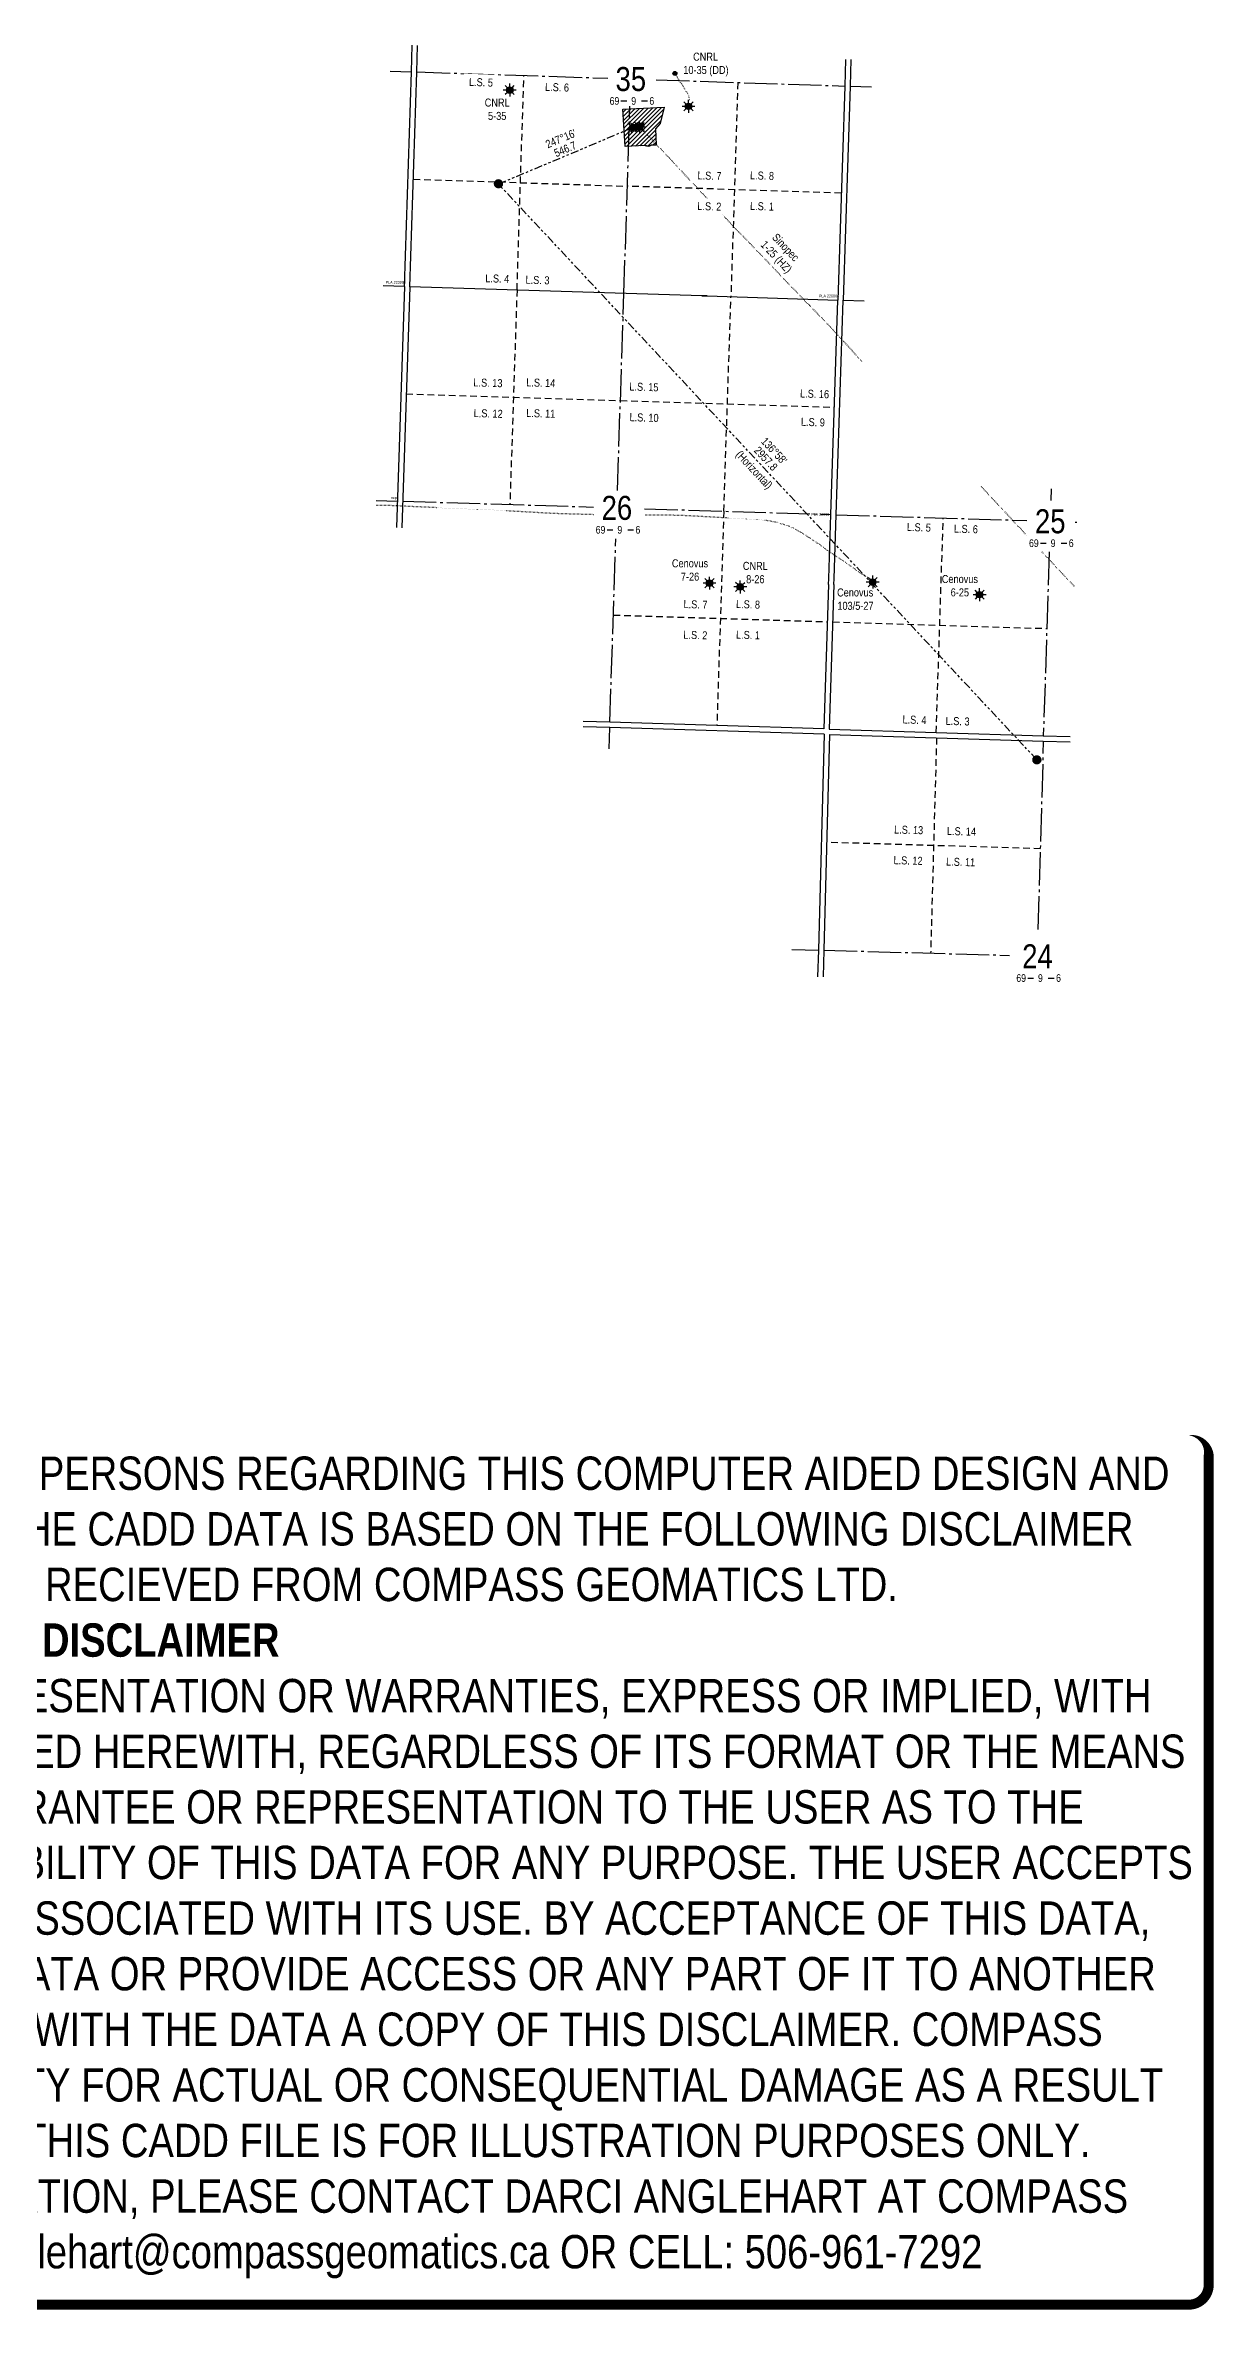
# Model space of a CAD drawing. Extents: x 354611 to 369106, y 6095675 to 6105275.
# Drawn here: x 364724 to 369106, y 6096789 to 6105275 of the extents above; entities that cross this region are included whole.
import ezdxf
from ezdxf.enums import TextEntityAlignment as Align

# ---------------------------------------------------------------- set-up
doc = ezdxf.new("R2010")
doc.units = 0
doc.header["$LTSCALE"] = 5
doc.header["$PDSIZE"] = 0.5
for name, pattern in [('foc-DOT', [1, 0.2, -0.8]), ('foc-DRILLPATH', [14.75, 6, -1.75, 1.75, -1.75, 1.75, -1.75]), ('foc-LSD', [8, 5, -3]), ('foc-QUARTERLINE', [33, 25, -3, 2, -3])]:
    doc.linetypes.add(name, pattern=pattern)
doc.layers.get('Defpoints').update_dxf_attribs({"color": 9})
for name, color, linetype in [('10', 1, 'Continuous'), ('9', 3, 'Continuous'), ('ABADATA-DRILL', 8, 'foc-DOT'), ('ABADATA-DRILL-T', 8, 'Continuous'), ('L-BD', 7, 'Continuous'), ('L-MON', 1, 'Continuous'), ('L-SEC', 7, 'Continuous'), ('L-SECLBL', 7, 'Continuous'), ('L-SECQ', 8, 'foc-QUARTERLINE'), ('L-SECTION-LSD', 7, 'foc-LSD'), ('locations_049ed954-36fd-4', 7, 'Continuous'), ('locations_4c57bcfa-5930-4', 7, 'Continuous'), ('P-PDRILLPATH', 12, 'foc-DRILLPATH'), ('P-PROPOSED', 10, 'Continuous'), ('P-PROPOSED-EXISTING-H', 59, 'Continuous'), ('P-PROPOSED-H', 21, 'Continuous')]:
    doc.layers.add(name, color=color, linetype=linetype)
doc.layers.add('DISCLAIMER', color=7, linetype='Continuous', plot=False)
doc.styles.add('100L', font='ARIALN.TTF', dxfattribs={"height": 11})
doc.styles.add('80', font='ARIALN.TTF', dxfattribs={"height": 10})
doc.styles.add('80L', font='ARIALN.TTF', dxfattribs={"height": 10})
doc.styles.add('SIMPLEX', font='ARIALN.TTF')

# ---------------------------------------------------------------- blocks, each defined once
blk = doc.blocks.new('L-SECLBL')
at = {"layer": '9', "color": 7}
for p, q in [((-5.1, -27.8), (-12.3, -27.8)), ((20.7, -27.8), (13.5, -27.8))]:
    blk.add_line(p, q, dxfattribs=at)
at = {"layer": '10', "color": 2, "style": 'SIMPLEX'}
blk.add_attdef('SEC', text='', height=30, dxfattribs=at).set_placement((0, 0), align=Align.MIDDLE)
at = {"layer": '10', "color": 5, "style": '80L'}
blk.add_attdef('TWP', text='', height=9.5, dxfattribs=at).set_placement((-14.4, -27.4), align=Align.MIDDLE_RIGHT)
blk.add_attdef('RGE', text='', height=9.5, dxfattribs=at).set_placement((3.6, -27.4), align=Align.MIDDLE_CENTER)
blk.add_attdef('MER', text='', height=9.5, dxfattribs=at).set_placement((23.2, -27.4), align=Align.MIDDLE_LEFT)
blk = doc.blocks.new('WC')
at = {"layer": 'L-MON'}
h = blk.add_hatch(color=255, dxfattribs=at)
h.dxf.hatch_style = 1
edge = h.paths.add_edge_path()
edge.add_arc((0, 0), 0.9, 0, 360)
at = {"layer": 'L-MON', "color": 240, "flags": 128}
for points in [[(-0.62, 0.5), (-1.23, 1.12)], [(0.52, 0.61), (1.13, 1.21)], [(-1.18, -1.18), (-0.56, -0.57)], [(1.16, -1.18), (0.56, -0.57)]]:
    blk.add_lwpolyline(points, dxfattribs=at)
at = {"layer": 'L-MON', "color": 240}
for radius in [0.8, 0.373]:
    blk.add_circle((0, 0), radius, dxfattribs=at)
blk = doc.blocks.new('plbh')
at = {"layer": 'L-MON'}
h = blk.add_hatch(color=255, dxfattribs=at)
h.dxf.hatch_style = 1
edge = h.paths.add_edge_path()
edge.add_arc((0, 0), 1.16, 0, 360)
h = blk.add_hatch(color=256, dxfattribs=at)
h.dxf.hatch_style = 1
h.paths.add_polyline_path([(-0.96, 0, 1), (0.96, 0, 1)])
h.paths.add_polyline_path([(0.91, 0, -1), (-0.91, 0, -1)], flags=16)
h.paths.add_polyline_path([(0.45, 0, -1), (-0.45, 0, -1)], flags=0)
h = blk.add_hatch(color=256, dxfattribs=at)
h.dxf.hatch_style = 1
h.paths.add_polyline_path([(-0.45, 0, 1), (0.45, 0, 1)])
h.paths.add_polyline_path([(0.4, 0, -1), (-0.4, 0, -1)], flags=16)
at = {"layer": 'L-MON', "color": 240}
for radius in [0.96, 0.91, 0.45, 0.4]:
    blk.add_circle((0, 0), radius, dxfattribs=at)
blk = doc.blocks.new('GAS')
h = blk.add_hatch(color=255)
h.dxf.hatch_style = 1
edge = h.paths.add_edge_path()
edge.add_arc((0, 0), 0.9, 0, 360)
for p, q in [((-0.81, 0), (-1.62, 0)), ((-0.57, 0.57), (-1.14, 1.14)), ((0, 0.81), (0, 1.62)), ((0.57, 0.57), (1.14, 1.14)), ((1.62, 0), (0.81, 0)), ((-0.57, -0.57), (-1.14, -1.14)), ((0, -0.81), (0, -1.62)), ((1.14, -1.14), (0.57, -0.57))]:
    blk.add_line(p, q)
blk.add_circle((0, 0), 0.8)
blk = doc.blocks.new('BH-Existing')
at = {"layer": 'ABADATA-DRILL-T'}
h = blk.add_hatch(color=256, dxfattribs=at)
h.dxf.hatch_style = 1
edge = h.paths.add_edge_path()
edge.add_arc((0, 0), 0.5, 0, 360)
blk.add_circle((0, 0), 0.5, dxfattribs=at)
blk = doc.blocks.new('Disclaimer_Legal')
at = {"layer": 'DISCLAIMER', "color": 254, "flags": 128}
blk.add_lwpolyline([(-3612.9, -1104.6, 37.5, 37.5, 0), (4096.1, -1104.6, 37.5, 37.5, 0.414214), (4171.1, -1029.6, 37.5, 37.5, 0), (4171.1, 2078.7, 37.5, 0, 0.414214), (4096.1, 2153.7, 0, 0, 0), (-3612.9, 2153.7, 0, 0, 0.414214), (-3687.9, 2078.7, 0, 0, 0), (-3687.9, -1029.6, 0, 37.5, 0.414214)], format="xyseb", close=True, dxfattribs=at)
at = {"layer": 'DISCLAIMER', "color": 254, "insert": (241.6, 533.9), "char_height": 125, "width": 7717.568, "attachment_point": 5, "style": '80'}
blk.add_mtext('NOTICE TO THE CORPORATION, PERSON &/OR PERSONS REGARDING THIS COMPUTER AIDED DESIGN AND DRAFTING (CADD) FILES. ACCEPTANCE OF THE CADD DATA IS BASED ON THE FOLLOWING DISCLAIMER WHICH COVERS ALL CADD DATA RECIEVED FROM COMPASS GEOMATICS LTD.\\P{\\fArial Narrow|b1|i0|c0|p34;DISCLAIMER}\\PCOMPASS GEOMATICS LTD. MAKES NO REPRESENTATION OR WARRANTIES, EXPRESS OR IMPLIED, WITH RESPECT TO THE REUSE OF THE DATA PROVIDED HEREWITH, REGARDLESS OF ITS FORMAT OR THE MEANS OF ITS TRANSMISSION. THERE IS NO GUARANTEE OR REPRESENTATION TO THE USER AS TO THE ACCURACY, CURRENCY, SUITABILITY OR RELIABILITY OF THIS DATA FOR ANY PURPOSE. THE USER ACCEPTS THE DATA "AS IS", AND ASSUMES ALL RISKS ASSOCIATED WITH ITS USE. BY ACCEPTANCE OF THIS DATA, THE USER AGREES NOT TO TRANSMIT THIS DATA OR PROVIDE ACCESS OR ANY PART OF IT TO ANOTHER PARTY UNLESS THE USER SHALL INCLUDE WITH THE DATA A COPY OF THIS DISCLAIMER. COMPASS GEOMATICS LTD. ASSUMES NO RESPONSIBILITY FOR ACTUAL OR CONSEQUENTIAL DAMAGE AS A RESULT OF ANY USER\'S RELIANCE ON THIS DATA. THIS CADD FILE IS FOR ILLUSTRATION PURPOSES ONLY.\\PIF YOU REQUIRE MORE ACCURATE INFORMATION, PLEASE CONTACT DARCI ANGLEHART AT COMPASS GEOMATICS LTD. VIA EMAIL: darci.anglehart@compassgeomatics.ca OR CELL: 506-961-7292', dxfattribs=at)

msp = doc.modelspace()

# ---------------------------------------------------------------- hatches: boundary and pattern name
at = {"layer": 'P-PROPOSED-EXISTING-H'}
h = msp.add_hatch(dxfattribs=at)
h.set_pattern_fill('ANSI31', color=256, scale=3.499127, style=0)
h.set_pattern_definition([(45, (11442.373, 7561.513), (-7.855764154, 7.855764154), [])])
h.paths.add_polyline_path([(367012.233, 6104962.322), (367029.607, 6104982.315), (367044.611, 6105042.51), (366889.496, 6105035.326), (366898.335, 6104895.397), (366973.674, 6104898.927), (366996.455, 6104899.983), (367015.172, 6104900.87)])
at = {"layer": 'P-PROPOSED-H'}
h = msp.add_hatch(color=256, dxfattribs=at)
h.dxf.hatch_style = 1
edge = h.paths.add_edge_path(flags=17)
edge.add_line((366996.455, 6104899.983), (366973.686, 6104898.922))
edge.add_arc((366983.78, 6104927.168), 29.995, 250.3351257, 294.9968276)

# ---------------------------------------------------------------- linework, layer by layer
at = {"layer": 'ABADATA-DRILL', "flags": 128}
for points in [[(367136.312, 6105045.919), (367134.891, 6105046.215), (367134.378, 6105046.752), (367134.025, 6105047.603), (367134.412, 6105048.431), (367135.209, 6105049.876), (367135.421, 6105051.801), (367135.748, 6105053.261), (367136.406, 6105054.41), (367136.621, 6105055.504), (367136.565, 6105056.866), (367136.81, 6105058.269), (367136.763, 6105059.601), (367136.304, 6105060.857), (367136.445, 6105062.143), (367136.932, 6105063.288), (367137.234, 6105064.559), (367137.237, 6105065.909), (367137.225, 6105066.79), (367137.244, 6105067.66), (367137.492, 6105068.532), (367137.885, 6105069.871), (367137.691, 6105070.987), (367137.584, 6105071.701), (367138.562, 6105072.25), (367139.891, 6105072.187), (367141.12, 6105072.137), (367141.503, 6105072.225), (367141.553, 6105072.233), (367141.659, 6105072.4), (367141.659, 6105072.72), (367141.584, 6105073.193), (367141.453, 6105073.767), (367141.226, 6105074.505), (367140.946, 6105075.415), (367140.584, 6105076.597), (367140.096, 6105077.933), (367139.519, 6105079.263), (367138.846, 6105080.745), (367138.071, 6105082.451), (367137.26, 6105084.288), (367136.384, 6105086.277), (367135.47, 6105088.358), (367134.426, 6105090.723), (367133.374, 6105092.848), (367132.145, 6105095.079), (367130.76, 6105097.425), (367129.193, 6105100.017), (367127.54, 6105102.751), (367125.698, 6105105.802), (367123.696, 6105109.189), (367121.639, 6105112.737), (367119.483, 6105116.298), (367117.149, 6105119.915), (367114.716, 6105123.596), (367112.436, 6105127.041), (367109.986, 6105130.812), (367107.566, 6105134.562), (367099.804, 6105146.729), (367085.347, 6105169.367)], [(366952.613, 6104967.946), (366952.613, 6104967.946), (366952.533, 6104967.649), (366952.52, 6104967.559), (366952.585, 6104967.717), (366952.764, 6104967.972), (366953.207, 6104968.378), (366953.516, 6104968.638), (366954.34, 6104969.391), (366955.03, 6104969.979), (366955.275, 6104970.152), (366955.208, 6104970.244), (366955.036, 6104970.47), (366954.871, 6104970.325), (366954.864, 6104969.815), (366955.046, 6104968.618), (366955.276, 6104967.7), (366955.431, 6104966.905), (366955.558, 6104966.201), (366955.654, 6104965.777), (366955.757, 6104965.534), (366955.911, 6104965.359), (366956.366, 6104965.204), (366956.62, 6104965.316), (366956.523, 6104965.409), (366956.182, 6104965.71), (366956.078, 6104965.883), (366955.993, 6104966.347), (366956.122, 6104966.943), (366956.294, 6104967.627), (366956.476, 6104968.302), (366956.569, 6104968.699), (366956.505, 6104968.581), (366956.527, 6104968.33), (366956.361, 6104967.835), (366956.003, 6104967.287), (366955.909, 6104967.17), (366955.82, 6104967.192), (366955.683, 6104967.297), (366955.707, 6104967.416), (366955.108, 6104967.766), (366954.23, 6104968.154), (366954.017, 6104968.351), (366953.735, 6104968.621), (366953.537, 6104969.287), (366953.588, 6104969.936), (366953.874, 6104969.837), (366954.52, 6104969.386), (366954.904, 6104969.503), (366955.234, 6104969.813), (366955.349, 6104969.959), (366955.279, 6104970.252), (366955.416, 6104970.487), (366955.732, 6104970.977), (366956.257, 6104971.411), (366956.903, 6104971.6), (366958.098, 6104972.041), (366958.857, 6104972.607), (366958.961, 6104972.734), (366959.127, 6104972.929), (366960.257, 6104973.843), (366961.295, 6104975.3), (366961.338, 6104975.699)], [(366952.613, 6104967.946), (366952.613, 6104967.946), (366952.533, 6104967.649), (366952.52, 6104967.559), (366952.585, 6104967.717), (366952.764, 6104967.972), (366953.207, 6104968.378), (366953.516, 6104968.638), (366954.34, 6104969.391), (366955.03, 6104969.979), (366955.275, 6104970.152), (366955.208, 6104970.244), (366955.036, 6104970.47), (366954.871, 6104970.325), (366954.864, 6104969.815), (366955.046, 6104968.618), (366955.276, 6104967.7), (366955.431, 6104966.905), (366955.558, 6104966.201), (366955.654, 6104965.777), (366955.757, 6104965.534), (366955.911, 6104965.359), (366956.366, 6104965.204), (366956.62, 6104965.316), (366956.523, 6104965.409), (366956.182, 6104965.71), (366956.078, 6104965.883), (366955.993, 6104966.347), (366956.122, 6104966.943), (366956.294, 6104967.627), (366956.476, 6104968.302), (366956.569, 6104968.699), (366956.505, 6104968.581), (366956.527, 6104968.33), (366956.361, 6104967.835), (366956.003, 6104967.287), (366955.909, 6104967.17), (366955.82, 6104967.192), (366955.683, 6104967.297), (366955.707, 6104967.416), (366955.108, 6104967.766), (366954.23, 6104968.154), (366954.017, 6104968.351), (366953.735, 6104968.621), (366953.537, 6104969.287), (366953.588, 6104969.936), (366953.874, 6104969.837), (366954.52, 6104969.386), (366954.904, 6104969.503), (366955.234, 6104969.813), (366955.349, 6104969.959), (366955.279, 6104970.252), (366955.65, 6104970.29), (366955.992, 6104970.028), (366956.62, 6104969.338), (366957.486, 6104968.289), (366958.407, 6104967.049), (366959.317, 6104965.799), (366960.349, 6104964.605), (366961.543, 6104963.466), (366962.799, 6104962.395), (366964.094, 6104961.302), (366965.301, 6104960.243), (366966.298, 6104959.23), (366967.036, 6104958.216), (366967.623, 6104957.196), (366968.289, 6104956.114), (366969.12, 6104954.906), (366970.195, 6104953.501), (366971.348, 6104952.023), (366972.49, 6104950.515), (366973.718, 6104948.865), (366975.177, 6104946.967), (366977.017, 6104944.776), (366979.279, 6104942.312), (366982.002, 6104939.582), (366985.116, 6104936.55), (366988.449, 6104933.201), (366991.952, 6104929.526), (366995.626, 6104925.535), (366999.47, 6104921.279), (367003.478, 6104916.817), (367007.641, 6104912.19), (367011.957, 6104907.348), (367016.466, 6104902.3), (367021.194, 6104897.215), (367026.153, 6104892.132), (367031.3, 6104887.003), (367036.614, 6104881.779), (367041.973, 6104876.403), (367047.307, 6104870.858), (367052.606, 6104865.174), (367057.972, 6104859.397), (367063.435, 6104853.508), (367068.992, 6104847.455), (367072.984, 6104843.124), (367076.262, 6104839.586), (367084.889, 6104830.383), (367088.605, 6104826.471), (367094.678, 6104819.971), (367094.977, 6104819.641), (367100.691, 6104813.454), (367106.673, 6104806.927), (367112.134, 6104800.977), (367112.733, 6104800.328), (367118.81, 6104793.648), (367124.917, 6104786.927), (367131.092, 6104780.194), (367137.45, 6104773.506), (367143.97, 6104766.922), (367148.883, 6104761.96), (367150.539, 6104760.276), (367157.134, 6104753.5), (367163.706, 6104746.634), (367170.264, 6104739.658), (367176.771, 6104732.654), (367183.297, 6104725.61), (367189.81, 6104718.496), (367196.195, 6104711.426), (367202.605, 6104704.205), (367215.603, 6104689.988), (367228.87, 6104676.062), (367242.107, 6104662.118), (367248.695, 6104655.151), (367255.343, 6104648.173), (367262.004, 6104641.284), (367268.257, 6104634.759), (367268.654, 6104634.346), (367281.845, 6104620.252), (367288.361, 6104613.178), (367294.896, 6104606.113), (367301.504, 6104599.126), (367308.224, 6104592.226), (367314.986, 6104585.374), (367321.748, 6104578.502), (367328.48, 6104571.651), (367335.201, 6104564.75), (367341.891, 6104557.821), (367348.54, 6104550.872), (367361.909, 6104537.023), (367375.342, 6104523.262), (367388.772, 6104509.421), (367402.024, 6104495.646), (367415.321, 6104481.729), (367428.66, 6104467.851), (367441.968, 6104453.954), (367455.214, 6104439.989), (367468.449, 6104425.975), (367481.673, 6104411.98), (367495.631, 6104397.432), (367508.969, 6104383.524), (367522.338, 6104369.655), (367535.729, 6104355.865), (367542.398, 6104348.896), (367549.036, 6104341.908), (367562.464, 6104328.027), (367575.978, 6104314.294), (367589.461, 6104300.551), (367602.84, 6104286.672), (367616.231, 6104272.862), (367629.657, 6104259.201), (367643.151, 6104245.488), (367656.524, 6104231.739), (367669.63, 6104217.779), (367682.589, 6104203.613), (367686.56, 6104199.242), (367695.489, 6104189.459), (367708.459, 6104175.333), (367721.45, 6104161.226), (367734.479, 6104147.037), (367747.457, 6104132.841), (367760.383, 6104118.556), (367773.32, 6104104.321), (367786.338, 6104090.133), (367787.774, 6104088.561)], [(368233.922, 6103620.789), (368237.646, 6103616.781), (368250.798, 6103602.699), (368263.982, 6103588.675), (368277.217, 6103574.661), (368290.409, 6103560.587), (368303.541, 6103546.506), (368316.682, 6103532.384), (368329.752, 6103518.225), (368342.811, 6103504.056), (368355.91, 6103489.885), (368369.101, 6103475.762), (368382.323, 6103461.697), (368395.504, 6103447.584), (368404.532, 6103437.861)], [(366780.135, 6103515.693), (366779.005, 6103515.719), (366750.245, 6103516.492), (366721.517, 6103517.334), (366692.777, 6103518.116), (366664.052, 6103519.019), (366635.33, 6103520.051), (366606.634, 6103521.262), (366577.996, 6103523.042), (366549.319, 6103524.842), (366520.621, 6103526.294), (366491.953, 6103527.744), (366463.243, 6103529.446), (366434.562, 6103531.457), (366405.912, 6103533.448), (366377.281, 6103534.817), (366348.584, 6103535.698), (366319.859, 6103536.61), (366291.179, 6103537.691), (366262.437, 6103538.723), (366233.664, 6103539.727), (366204.837, 6103541.203), (366176.153, 6103542.784), (366147.866, 6103543.952), (366119.425, 6103545.025), (366091.113, 6103546.324), (366062.707, 6103547.856), (366034.23, 6103549.33), (366005.803, 6103549.872), (365977.394, 6103550.054), (365964.597, 6103550.343)], [(367826.937, 6103263.009), (367826.937, 6103263.009), (367826.887, 6103263.01), (367826.826, 6103263.002), (367826.706, 6103262.996), (367826.546, 6103262.981), (367826.332, 6103262.868), (367826.055, 6103262.667), (367825.689, 6103262.489), (367825.202, 6103262.254), (367824.811, 6103261.926), (367824.648, 6103261.521), (367824.49, 6103260.956), (367824.442, 6103260.398), (367824.663, 6103260.13), (367825.06, 6103260.017), (367825.616, 6103259.89), (367826.137, 6103259.903), (367826.573, 6103260.089), (367827.013, 6103260.385), (367827.444, 6103260.741), (367827.906, 6103261.097), (367828.408, 6103261.461), (367828.756, 6103261.71), (367829.042, 6103261.901), (367829.421, 6103262.169), (367829.727, 6103262.339), (367830.002, 6103262.5), (367830.237, 6103262.663), (367830.424, 6103262.857), (367830.542, 6103263.113), (367830.601, 6103263.391), (367830.634, 6103263.791), (367830.548, 6103264.244), (367830.502, 6103264.375), (367830.447, 6103264.517), (367830.41, 6103264.598), (367830.171, 6103264.966), (367829.798, 6103265.508), (367829.34, 6103266.173), (367828.802, 6103266.881), (367828.116, 6103267.653), (367827.382, 6103268.457), (367826.6, 6103269.343), (367825.671, 6103270.323), (367824.454, 6103271.393), (367822.909, 6103272.503), (367821.135, 6103273.63), (367819.229, 6103274.732), (367817.232, 6103275.787), (367815.104, 6103276.836), (367812.611, 6103278.026), (367810.454, 6103279.086), (367808.002, 6103280.315), (367805.514, 6103281.646), (367803.04, 6103283.126), (367800.52, 6103284.728), (367797.863, 6103286.434), (367795.071, 6103288.274), (367792.141, 6103290.199), (367789.014, 6103292.2), (367785.687, 6103294.228), (367782.281, 6103296.269), (367778.779, 6103298.452), (367775.084, 6103300.842), (367771.304, 6103303.414), (367767.471, 6103306.179), (367763.513, 6103309.107), (367759.368, 6103312.142), (367754.979, 6103315.354), (367750.336, 6103318.755), (367745.613, 6103322.188), (367740.732, 6103325.657), (367735.753, 6103329.198), (367730.588, 6103332.846), (367725.174, 6103336.561), (367719.552, 6103340.334), (367713.811, 6103344.12), (367707.941, 6103347.95), (367701.943, 6103351.855), (367695.757, 6103355.825), (367689.501, 6103359.788), (367683.237, 6103363.821), (367676.919, 6103368.026), (367670.574, 6103372.342), (367664.116, 6103376.861), (367657.713, 6103381.559), (367651.341, 6103386.286), (367644.907, 6103390.925), (367638.334, 6103395.628), (367631.714, 6103400.403), (367624.926, 6103405.243), (367618.055, 6103409.986), (367610.966, 6103414.806), (367603.78, 6103419.719), (367598.502, 6103423.31), (367596.523, 6103424.634), (367589.224, 6103429.441), (367581.89, 6103434.109), (367575.105, 6103438.438), (367574.605, 6103438.765), (367567.352, 6103443.46), (367559.843, 6103448.273), (367552.161, 6103453.022), (367544.254, 6103457.588), (367536.119, 6103461.931), (367527.755, 6103465.982), (367519.188, 6103469.658), (367510.602, 6103473.046), (367501.908, 6103476.176), (367492.946, 6103479.055), (367483.918, 6103481.756), (367474.825, 6103484.289), (367465.625, 6103486.626), (367456.371, 6103488.824), (367447.05, 6103490.834), (367437.66, 6103492.536), (367428.33, 6103493.926), (367418.871, 6103495.06), (367409.334, 6103495.906), (367399.882, 6103496.64), (367390.291, 6103497.388), (367374.078, 6103498.469), (367354.512, 6103499.547), (367325.565, 6103501.046), (367296.788, 6103502.531), (367267.872, 6103504.049), (367239.08, 6103505.704), (367210.528, 6103507.35), (367181.843, 6103508.901), (367153.16, 6103510.502), (367124.473, 6103512.004), (367095.424, 6103513.096), (367066.677, 6103513.679), (367037.949, 6103513.89), (367009.179, 6103514.023), (366980.413, 6103514.287), (366971.201, 6103514.277)], [(368461.636, 6103376.59), (368474.334, 6103363.004), (368487.537, 6103348.941), (368500.668, 6103334.839), (368513.82, 6103320.737), (368526.994, 6103306.724), (368540.238, 6103292.699), (368553.491, 6103278.664), (368566.725, 6103264.639), (368579.959, 6103250.614), (368585.163, 6103245.103)]]:
    msp.add_lwpolyline(points, dxfattribs=at)
at = {"layer": 'L-MON'}
msp.add_arc((366983.78, 6104927.168), 29.995, 250.3117028, 295.052193, dxfattribs=at)
at = {"layer": 'L-SEC'}
for p, q in [((366097.284, 6105174.899), (366100.549, 6105274.817)), ((366117.385, 6105174.242), (366120.651, 6105274.163)), ((367725.18, 6105221.994), (367721.979, 6105122.07)), ((367745.281, 6105221.34), (367742.08, 6105121.426)), ((367721.979, 6105122.07), (367696.287, 6104320.056)), ((367742.08, 6105121.426), (367716.389, 6104319.412)), ((366070.975, 6104370.791), (365991.15, 6104373.282)), ((367186.143, 6104335.98), (366091.077, 6104370.163)), ((367206.098, 6104335.357), (367696.287, 6104320.056)), ((367716.389, 6104319.429), (367795.32, 6104317.025)), ((367662.112, 6103276.749), (367669.916, 6103516.332)), ((367682.213, 6103276.094), (367690.018, 6103515.677)), ((367661.412, 6103254.435), (367662.112, 6103276.749)), ((367681.514, 6103253.805), (367682.214, 6103276.118)), ((367661.412, 6103254.435), (367643.769, 6102712.815)), ((367681.513, 6103253.78), (367663.87, 6102712.16)), ((366840.841, 6102717.621), (366740.879, 6102720.724)), ((366841.465, 6102737.723), (366741.538, 6102740.825)), ((367644.84, 6102692.66), (366840.841, 6102717.621)), ((367643.738, 6102712.816), (366841.465, 6102737.723)), ((367644.84, 6102692.66), (367623.201, 6101884.112)), ((367664.943, 6102692.042), (367643.306, 6101883.574)), ((367663.872, 6102712.196), (368466.718, 6102687.504)), ((367664.943, 6102692.042), (368466.1, 6102667.402)), ((367623.201, 6101884.112), (367620.526, 6101784.173)), ((367643.306, 6101883.574), (367640.63, 6101783.62))]:
    msp.add_line(p, q, dxfattribs=at)
at = {"layer": 'L-SEC', "flags": 128}
for points in [[(366070.975, 6104370.791), (366097.284, 6105174.899)], [(366091.077, 6104370.163), (366117.385, 6105174.241)], [(366070.975, 6104370.812), (366041.82, 6103467.109)], [(366091.077, 6104370.163), (366061.923, 6103466.482)], [(367669.916, 6103516.332), (367696.287, 6104320.056)], [(367690.017, 6103515.672), (367716.388, 6104319.396)]]:
    msp.add_lwpolyline(points, dxfattribs=at)
at = {"layer": 'L-SEC'}
msp.add_lwpolyline([(367186.143, 6104335.98), (367206.098, 6104335.357)], close=True, dxfattribs=at)
for points in [[(368466.1, 6102667.402), (368567.155, 6102664.247)], [(368466.727, 6102687.504), (368567.778, 6102684.35)]]:
    msp.add_lwpolyline(points, dxfattribs=at)
at = {"layer": 'L-SECQ'}
for p, q in [((368447.802, 6101961.461), (368467.956, 6102666.348)), ((367523.264, 6101886.859), (367623.201, 6101884.112)), ((367643.305, 6101883.56), (368340.267, 6101864.402))]:
    msp.add_line(p, q, dxfattribs=at)
at = {"layer": 'L-SECQ', "flags": 128}
for points in [[(366018.061, 6105178.374), (366097.312, 6105175.753)], [(366117.413, 6105175.088), (366833.522, 6105151.407)], [(367015.08, 6105145.404), (367721.977, 6105122.027)], [(366894.142, 6104345.095), (366916.665, 6105046.442)], [(367742.078, 6105121.363), (367821.867, 6105118.724)], [(366869.931, 6103605.843), (366894.142, 6104345.095)], [(368496.566, 6103612.786), (368495.143, 6103568.623)], [(365965.22, 6103569.523), (366045.044, 6103567.033)], [(366065.147, 6103566.405), (366780.135, 6103544.096)], [(366971.201, 6103538.134), (367669.916, 6103516.332)], [(367690.019, 6103515.716), (368404.532, 6103493.811)], [(366841.499, 6102737.722), (366864.029, 6103425.633)], [(368586.53, 6103488.231), (368592.695, 6103488.042)], [(368488.954, 6103376.59), (368466.747, 6102687.503)], [(366838.227, 6102637.8), (366840.841, 6102717.621)]]:
    msp.add_lwpolyline(points, dxfattribs=at)
at = {"layer": 'L-SECTION-LSD', "flags": 128}
for points in [[(366493.247, 6104358.08), (366519.002, 6105161.779)], [(367320.978, 6105135.255), (367295.386, 6104332.121)], [(366105.151, 6104773.109), (366907.098, 6104746.75)], [(367709.292, 6104720.684), (366907.098, 6104746.75)], [(367268.868, 6103528.846), (367295.386, 6104332.121)], [(366078.112, 6103968.284), (366880.98, 6103943.227)], [(366880.98, 6103943.227), (367683.102, 6103918.194)], [(367268.868, 6103528.846), (367242.602, 6102725.269)], [(368065.295, 6102699.85), (368091.332, 6103503.413)], [(366854.659, 6103139.541), (367656.843, 6103114.573)], [(367676.945, 6103113.956), (368479.681, 6103089.307)], [(368456.451, 6102263.936), (367654.124, 6102287.808)]]:
    msp.add_lwpolyline(points, dxfattribs=at)
at = {"layer": 'locations_049ed954-36fd-4'}
for p, q in [((367215.072, 6103259.081), (367215.072, 6103259.081)), ((367330.168, 6103245.016), (367330.168, 6103245.016)), ((368227.638, 6103215.865), (368227.638, 6103215.865))]:
    msp.add_line(p, q, dxfattribs=at)
at = {"layer": 'locations_4c57bcfa-5930-4'}
for p in [(367085.295, 6105169.462), (367085.295, 6105169.462), (366466.058, 6105106.912), (367136.312, 6105045.919), (366961.658, 6104975.941), (367215.072, 6103259.081), (367215.072, 6103259.081), (367330.168, 6103245.016), (368227.638, 6103215.865)]:
    msp.add_point(p, dxfattribs=at)
at = {"layer": 'P-PDRILLPATH'}
msp.add_line((366423.801, 6104755.06), (366927.646, 6104966.79), dxfattribs=at)
at = {"layer": 'P-PROPOSED', "flags": 128}
msp.add_lwpolyline([(366973.674, 6104898.927), (366898.335, 6104895.397), (366889.496, 6105035.326), (367044.611, 6105042.51), (367029.607, 6104982.315), (367012.233, 6104962.322), (367015.172, 6104900.87), (366996.481, 6104899.995, -0.19773551)], format="xyb", close=True, dxfattribs=at)

# ---------------------------------------------------------------- block references
at = {"layer": 'ABADATA-DRILL-T'}
for name, p, xscale, yscale, zscale in [('BH-Existing', (367085.347, 6105169.367), 15, 15, 30), ('GAS', (367136.312, 6105045.919), 14.99625855, 14.99625855, 14.99625855), ('GAS', (366952.613, 6104967.946), 14.99625855, 14.99625855, 14.99625855), ('BH-Existing', (366961.338, 6104975.699), 14.99625855, 14.99625855, 14.99625855), ('GAS', (367215.072, 6103259.081), 14.99625855, 14.99625855, 14.99625855), ('GAS', (367330.168, 6103245.016), 14.99625855, 14.99625855, 14.99625855), ('GAS', (367826.937, 6103263.009), 14.99625855, 14.99625855, 14.99625855), ('GAS', (368227.638, 6103215.865), 14.99625855, 14.99625855, 14.99625855)]:
    msp.add_blockref(name, p, dxfattribs=dict(at, xscale=xscale, yscale=yscale, zscale=zscale))
at = {"layer": 'L-BD', "color": 3}
msp.add_blockref('Disclaimer_Legal', (364915.836, 6097912.233), dxfattribs=at)
at = {"layer": 'L-MON', "xscale": 14.99625855, "yscale": 14.99625855, "zscale": 14.99625855}
for name, p in [('WC', (366927.646, 6104966.79)), ('WC', (366937.633, 6104967.253)), ('plbh', (366423.788, 6104755.872)), ('plbh', (368442.484, 6102597.02))]:
    msp.add_blockref(name, p, dxfattribs=at)
at = {"layer": 'L-SECLBL', "xscale": 3, "yscale": 3, "zscale": 3}
for p, values in [((366920.01, 6105148.48), {'SEC': '35', 'TWP': '69', 'RGE': '9', 'MER': '6'}), ((366867.819, 6103541.36), {'SEC': '26', 'TWP': '69', 'RGE': '9', 'MER': '6'}), ((368492.645, 6103491.11), {'SEC': '25', 'TWP': '69', 'RGE': '9', 'MER': '6'})]:
    msp.add_blockref('L-SECLBL', p, dxfattribs=at).add_auto_attribs(values)
at = {"layer": 'L-SECLBL', "color": 3, "xscale": 2.99925171, "yscale": 2.99925171, "zscale": 2.99925171}
msp.add_blockref('L-SECLBL', (368444.945, 6101861.525), dxfattribs=at).add_auto_attribs({'SEC': '24', 'TWP': '69', 'RGE': '9', 'MER': '6'})

# ---------------------------------------------------------------- texts
at = {"layer": 'ABADATA-DRILL-T', "attachment_point": 1, "style": '80L'}
for s, width, gutter_width, insert, char_height in [('\\pi49.00385;CNRL\\P\\pi12.22009;10-35 (DD)', 188.60115, 150, (367104.525, 6105247.126), 30), ('\\pi0.96831;Cenovus\\P\\pi34.51042;7-26', 134.57065, 149.963, (367073.117, 6103348.513), 29.99252), ('\\pi21.9999;CNRL\\P\\pi34.40813;8-26', 134.57065, 149.963, (367318.103, 6103338.862), 29.99252), ('\\pi-20.06328;Cenovus\\P\\pi13.20264;6-25', 92.50748, 149.963, (368106.14, 6103289.6), 29.99252), ('\\pi0.96831;Cenovus\\P\\pi2.12423;103/5-27', 134.57065, 149.963, (367692.44, 6103239.294), 29.99252)]:
    msp.add_mtext_dynamic_manual_height_columns(s, width=width, gutter_width=gutter_width, heights=[0], dxfattribs=dict(at, insert=insert, char_height=char_height))
at = {"layer": 'ABADATA-DRILL-T', "insert": (367461.173, 6104581.514), "char_height": 29.99252, "attachment_point": 1, "rotation": 313.3806279, "style": '80L'}
msp.add_mtext_dynamic_manual_height_columns('\\pi11.45342;Sinopec\\P\\pi1.99125;1-25 (HZ)', width=145.18874, gutter_width=149.963, heights=[0], dxfattribs=at)
at = {"layer": 'Defpoints', "char_height": 9.9975, "attachment_point": 1, "style": '80L'}
for s, insert in [('PLA 220004', (366000.914, 6104391.274)), ('PLA 220004', (367625.54, 6104340.268)), ('twp', (366021.596, 6103584.337)), ('PLA 220004', (367596.475, 6103521.811))]:
    msp.add_mtext_dynamic_manual_height_columns(s, width=99.83275, gutter_width=49.988, heights=[0], dxfattribs=dict(at, insert=insert))
at = {"layer": 'L-BD', "style": '80L'}
for s, height, rotation, p in [("247°16'", 29.9925, 22.7936, (366657.378, 6104925.105)), ('546.7', 29.9925, 22.7936, (366673.936, 6104885.704)), ('2957.8', 29.9925, 313.089, (367426.374, 6103725.896)), ('(Horizontal)', 29.99252, 313.089, (367379.84, 6103681.664))]:
    msp.add_text(s, height=height, rotation=rotation, dxfattribs=at).set_placement(p, align=Align.MIDDLE)

# ---------------------------------------------------------------- next in the draw order: texts
at = {"layer": 'L-SECTION-LSD', "attachment_point": 1, "style": '100L', "bg_fill": 3, "box_fill_scale": 1.5, "bg_fill_color": 256, "bg_fill_transparency": 0}
for s, width, gutter_width, insert, char_height, rotation in [('\\pi5.27573;L.S. 5', 91.20343, 165, (366308.455, 6105152.859), 30, 358.10599), ('L.S. 6', 91.4494, 165, (366598.935, 6105134.034), 30, 358.10599), ('\\pi6.91835;L.S. 7', 92.64141, 165, (367163.69, 6104802.828), 30, 358.1174102), ('L.S. 8', 91.20343, 165, (367367.568, 6104802.828), 30, 358.1174102), ('\\pi6.42138;L.S. 2', 91.96026, 165, (367163.69, 6104687.973), 30, 358.1174102), ('L.S. 1', 89.97357, 165, (367367.568, 6104687.973), 30, 358.1174102), ('L.S. 3', 91.12774, 165, (366525.715, 6104411.51), 30, 358.2120755), ('\\pi5.53603;L.S. 15', 110.55076, 164.959, (366909.699, 6104011.429), 29.99252, 358.2124293), ('\\pi6.08574;L.S. 10', 110.8345, 164.959, (366909.699, 6103896.604), 29.99252, 358.2124293), ('L.S. 9', 91.559, 164.959, (367558.445, 6103879.029), 29.9925, 358.2124293), ('\\pi5.27442;L.S. 5', 91.18068, 164.959, (367950.481, 6103484.956), 29.99252, 358.2440504), ('L.S. 6', 91.42659, 164.959, (368132.019, 6103478.65), 29.9925, 358.2440504), ('\\pi6.91663;L.S. 7', 92.6183, 164.959, (367111.278, 6103196.15), 29.99252, 358.217279), ('L.S. 8', 91.18068, 164.959, (367315.105, 6103196.15), 29.9925, 358.217279), ('\\pi6.41978;L.S. 2', 91.93732, 164.959, (367111.278, 6103081.325), 29.99252, 358.217279), ('L.S. 1', 89.95113, 164.959, (367315.105, 6103081.325), 29.9925, 358.217279), ('\\pi5.95653;L.S. 4', 91.59683, 164.959, (367933.419, 6102763.694), 29.99252, 358.2383755), ('L.S. 3', 91.10501, 164.959, (368100.913, 6102758.313), 29.9925, 358.2383755)]:
    msp.add_mtext_dynamic_manual_height_columns(s, width=width, gutter_width=gutter_width, heights=[0], dxfattribs=dict(at, insert=insert, char_height=char_height, rotation=rotation))

# ---------------------------------------------------------------- next in the draw order: linework, layer by layer
at = {"layer": 'L-SECTION-LSD', "flags": 128}
msp.add_lwpolyline([(368066.449, 6102679.195), (368044.125, 6101872.542)], dxfattribs=at)

# ---------------------------------------------------------------- next in the draw order: block references
at = {"layer": 'ABADATA-DRILL-T', "xscale": 14.99625855, "yscale": 14.99625855, "zscale": 14.99625855}
msp.add_blockref('GAS', (366466.058, 6105106.912), dxfattribs=at)

# ---------------------------------------------------------------- next in the draw order: texts
at = {"layer": 'ABADATA-DRILL-T', "insert": (366371.29, 6105075.149), "char_height": 30, "attachment_point": 1, "style": '80L'}
msp.add_mtext_dynamic_manual_height_columns('\\pi0.96855;CNRL\\P\\pi13.27756;5-35', width=92.53056, gutter_width=150, heights=[0], dxfattribs=at)
at = {"layer": 'L-BD', "style": '80L'}
msp.add_text("136°58'", height=29.9925, rotation=313.089, dxfattribs=at).set_placement((367457.586, 6103755.093), align=Align.MIDDLE)
at = {"layer": 'L-SECTION-LSD', "attachment_point": 1, "style": '100L', "bg_fill": 3, "box_fill_scale": 1.5, "bg_fill_color": 256, "bg_fill_transparency": 0}
for s, width, gutter_width, insert, char_height, rotation in [('\\pi5.95802;L.S. 4', 91.61968, 165, (366368.952, 6104417.077), 30, 358.2120755), ('L.S. 16', 110.79667, 164.959, (367555.085, 6103985.122), 29.9925, 358.2124293)]:
    msp.add_mtext_dynamic_manual_height_columns(s, width=width, gutter_width=gutter_width, heights=[0], dxfattribs=dict(at, insert=insert, char_height=char_height, rotation=rotation))

# ---------------------------------------------------------------- next in the draw order: linework, layer by layer
at = {"layer": 'L-SECTION-LSD', "flags": 128}
msp.add_lwpolyline([(366493.247, 6104358.08), (366466.483, 6103553.882)], dxfattribs=at)

# ---------------------------------------------------------------- next in the draw order: texts
at = {"layer": 'L-SECTION-LSD', "attachment_point": 1, "rotation": 358.4147195, "style": '100L', "bg_fill": 3, "box_fill_scale": 1.5, "bg_fill_color": 256, "bg_fill_transparency": 0}
for s, width, insert, char_height in [('\\pi5.66495;L.S. 13', 110.47509, (367902.091, 6102351.205), 29.99252), ('L.S. 14', 110.96691, (368105.84, 6102345.566), 29.9925), ('\\pi6.68139;L.S. 12', 111.3074, (367898.914, 6102236.423), 29.99252), ('L.S. 11', 109.32121, (368102.664, 6102230.784), 29.9925)]:
    msp.add_mtext_dynamic_manual_height_columns(s, width=width, gutter_width=164.959, heights=[0], dxfattribs=dict(at, insert=insert, char_height=char_height))

# ---------------------------------------------------------------- next in the draw order: texts
at = {"layer": 'L-SECTION-LSD', "attachment_point": 1, "rotation": 358.2124292, "style": '100L', "bg_fill": 3, "box_fill_scale": 1.5, "bg_fill_color": 256, "bg_fill_transparency": 0}
for s, width, insert, char_height in [('\\pi5.66495;L.S. 13', 110.47509, (366324.635, 6104026.812), 29.99252), ('L.S. 14', 110.96691, (366528.463, 6104026.812), 29.9925), ('\\pi6.68139;L.S. 12', 111.3074, (366324.635, 6103911.986), 29.99252), ('L.S. 11', 109.32121, (366528.463, 6103911.986), 29.9925)]:
    msp.add_mtext_dynamic_manual_height_columns(s, width=width, gutter_width=164.959, heights=[0], dxfattribs=dict(at, insert=insert, char_height=char_height))

# ---------------------------------------------------------------- next in the draw order: linework, layer by layer
at = {"layer": 'P-PDRILLPATH'}
msp.add_line((368442.484, 6102597.02), (366423.801, 6104755.06), dxfattribs=at)

doc.saveas('drawing.dxf')
